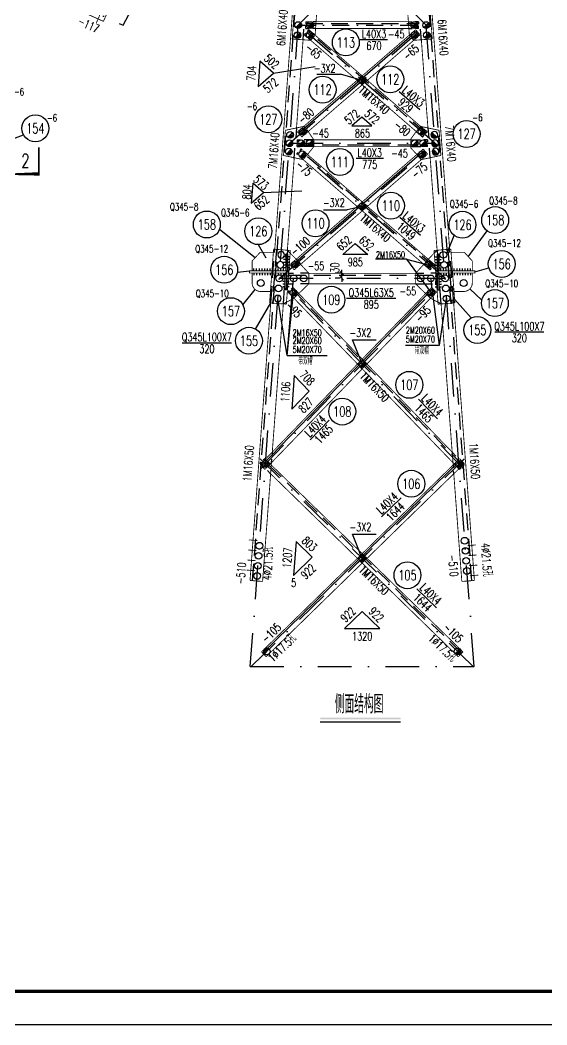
# Model space of a CAD drawing. Header units: millimetres. Extents: x 25940 to 26781, y -9515 to -8921.
# Drawn here: x 26237.8 to 26394.3, y -9515.2 to -9216.8 of the extents above; entities that cross this region are included whole.
import ezdxf
from ezdxf.enums import TextEntityAlignment as Align

# ---------------------------------------------------------------- set-up
doc = ezdxf.new("R2010")
doc.units = ezdxf.units.MM
doc.header["$LTSCALE"] = 10
for name, pattern in [('DASHDOT', [1, 0.5, -0.25, 0, -0.25]), ('DASHDOTX2', [2, 1, -0.5, 0, -0.5]), ('DASHED', [0.75, 0.5, -0.25])]:
    doc.linetypes.add(name, pattern=pattern)
for name, color, linetype in [('$TD_AUDIT_GENERATED_(171)', 4, 'Continuous'), ('1', 1, 'DASHED'), ('2', 1, 'Continuous'), ('3', 1, 'Continuous'), ('4', 2, 'DASHDOTX2'), ('5', 2, 'DASHDOT'), ('8', 3, 'Continuous')]:
    doc.layers.add(name, color=color, linetype=linetype)
doc.styles.add('DXT', font='simplex.shx', dxfattribs={"width": 0.72, "bigfont": 'hztxt.shx'})
doc.styles.get("Standard").update_dxf_attribs({"font": 'SIMPLEX.shx', "width": 0.7, "bigfont": 'gbhzfs.shx'})
doc.dimstyles.new('BZ$0', dxfattribs={"dimtxt": 2.5, "dimasz": 1, "dimexe": 2, "dimexo": 2, "dimgap": 1, "dimtad": 1, "dimdec": 0, "dimlfac": 20, "dimzin": 12, "dimdsep": 46, "dimtxsty": 'DXT', "dimblk": 'OBLIQUE', "dimcen": 0.09, "dimclrd": 1, "dimclre": 1, "dimclrt": 7, "dimadec": 4, "dimazin": 3, "dimtfac": 1.4, "dimtdec": 0, "dimtix": 1, "dimtmove": 2, "dimatfit": 3, "dimldrblk": 'OBLIQUE', "dimfxl": 1, "dimtolj": 1, "dimtzin": 0, "dimarcsym": 0})

# ---------------------------------------------------------------- blocks, each defined once
blk = doc.blocks.new('M16X40')
blk.add_line((-0.1414200067520142, -0.1414200067520142), (0.1414200067520142, 0.1414200067520142))
blk.add_circle((0, 0), 0.2000000029802322)
for radius in [0.1599984774463594, 0.1199988633531256, 0.0799992387231797, 0.0399996193615898]:
    blk.add_arc((0, 0), radius, 225.0000000000001, 45.00000000000005)
blk = doc.blocks.new('M16X50')
for p, q in [((-0.2828427124746191, -0.2828427124746191), (0.282842712474619, 0.282842712474619)), ((-0.1414200067520142, -0.1414200067520142), (0.1414200067520142, 0.1414200067520142))]:
    blk.add_line(p, q)
blk.add_circle((0, 0), 0.2000000029802322)
for radius in [0.1599984774463594, 0.1199988633531256, 0.0799992387231797, 0.0399996193615898]:
    blk.add_arc((0, 0), radius, 225.0000000000001, 45.00000000000005)
blk = doc.blocks.new('M20X45')
blk.add_circle((0, 0), 0.2000000029802322)
blk = doc.blocks.new('DEEEE')
for p, q in [((23268.05648010713, -4845.533088537146), (23268.75648005168, -4845.532809935354)), ((23268.05679850916, -4846.333088473782), (23268.75679845372, -4846.332809871994)), ((23268.75613899919, -4844.67589971011), (23269.25613895959, -4844.675700708831)), ((23268.75613899919, -4844.67589971011), (23268.75812901197, -4849.675899314094)), ((23269.25633796086, -4845.17570066923), (23269.25613895959, -4844.675700708831)), ((23269.25613895959, -4844.675700708831), (23269.25812897237, -4849.675700312815)), ((23269.25648001208, -4845.532610934079), (23269.95647995665, -4845.532332332286)), ((23269.25679841412, -4846.332610870715), (23269.95679835868, -4846.332332268927)), ((23268.05711691121, -4847.133088410419), (23268.75711685576, -4847.132809808631)), ((23268.05743531326, -4847.933088347057), (23268.75743525781, -4847.932809745269)), ((23268.0577537153, -4848.733088283696), (23268.75775365986, -4848.732809681907)), ((23269.25711681617, -4847.132610807352), (23269.95711676073, -4847.132332205563)), ((23269.25743521822, -4847.93261074399), (23269.95743516278, -4847.932332142202)), ((23269.25775362027, -4848.732610680629), (23269.95775356482, -4848.73233207884)), ((23269.25812897237, -4849.675700312815), (23268.75812901197, -4849.675899314094))]:
    blk.add_line(p, q)
blk = doc.blocks.new('_Oblique')
at = {"color": 0, "linetype": 'ByBlock', "lineweight": -2}
blk.add_line((-0.5, -0.5), (0.5, 0.5), dxfattribs=at)
blk = doc.blocks.new('*D91')
at = {"color": 1, "lineweight": -2}
for p, q in [((26332.84490046782, -9292.000239310566), (26331.39250502785, -9292.000239310566)), ((26333.39250502785, -9292.000239310566), (26333.39250502785, -9291.000239310566)), ((26333.39250502785, -9293.500239310562), (26333.39250502785, -9292.000239310566)), ((26332.84490046782, -9293.500239310562), (26331.39250502785, -9293.500239310562)), ((26333.39250502785, -9293.500239310562), (26333.39250502785, -9294.500239310562))]:
    blk.add_line(p, q, dxfattribs=at)
at = {"layer": 'Defpoints', "color": 0}
for p in [(26333.39250502785, -9292.000239310566), (26334.84490046782, -9292.000239310566), (26334.84490046782, -9293.500239310562)]:
    blk.add_point(p, dxfattribs=at)
at = {"color": 1, "lineweight": -2}
for p, rotation in [((26333.39250502785, -9292.000239310566), 270), ((26333.39250502785, -9293.500239310562), 90)]:
    blk.add_blockref('_Oblique', p, dxfattribs=dict(at, rotation=rotation))
at = {"color": 7, "insert": (26331.31297969253, -9290.340282348421), "char_height": 2.5, "attachment_point": 5, "rotation": 90, "style": 'DXT'}
blk.add_mtext('\\A1;30', dxfattribs=at)
blk = doc.blocks.new('GWTKA1')
blk.add_line((22630.71416270315, -9765.875701341163), (21789.71416270315, -9765.875701341163))
at = {"const_width": 1}
blk.add_lwpolyline([(21814.71416270315, -9755.875701341163), (21814.71416270315, -9181.875701341163), (22620.71416270315, -9181.875701341163), (22620.71416270315, -9755.875701341163), (21814.71416270315, -9755.875701341163)], dxfattribs=at)

msp = doc.modelspace()

# ---------------------------------------------------------------- linework, layer by layer
for p, q in [((26320.51429320482, -9250.39473931056), (26355.65329320484, -9220.035739310562)), ((26346.99179666877, -9222.66047296366), (26338.86679666877, -9222.66047296366)), ((26356.58066376333, -9243.475739310563), (26350.43266376334, -9238.16373931056)), ((26318.26375876316, -9289.846531867555), (26357.90376023142, -9255.467169742615)), ((26345.72216901608, -9257.953364269571), (26337.59716901608, -9257.953364269571)), ((26356.76250692983, -9280.781839078865), (26350.6245069298, -9275.458339078861)), ((26309.46079320484, -9349.20523931056), (26360.40175076719, -9296.56597031261)), ((26349.43328058302, -9299.513273799554), (26334.80828058301, -9299.513273799554)), ((26393.44950223623, -9309.488657302882), (26378.82478869202, -9309.488657302874)), ((26285.9827625018, -9312.691929053928), (26300.60747604601, -9312.69192905392)), ((26361.83479320482, -9335.257739310566), (26356.18429320481, -9329.419239310566)), ((26323.92920622931, -9341.510981552403), (26329.57970622932, -9335.672481552405)), ((26309.85029320482, -9404.801239310566), (26368.73579320482, -9347.42423931056)), ((26345.17816916207, -9364.363346425556), (26350.99766916206, -9358.693346425556)), ((26361.50372214895, -9391.35104423474), (26355.68422214895, -9385.68104423474)), ((26326.96476285994, -9425.209985803565), (26350.772739168, -9425.209985803565))]:
    msp.add_line(p, q)
at = {"color": 3}
for p, q in [((26313.08121013908, -9232.526126742414), (26325.48428273486, -9230.589701588384)), ((26233.75365346895, -9252.757325407247), (26238.81649724377, -9250.90958905334)), ((26310.14897075745, -9267.997338293824), (26321.500011698, -9267.516224490815)), ((26297.00190463932, -9278.941830209265), (26307.64976094449, -9287.350932691023)), ((26364.89168244492, -9285.483322213844), (26366.76552557735, -9280.751872078756)), ((26370.97210775653, -9287.072312088998), (26376.57898197601, -9279.436165162948)), ((26308.56237193785, -9283.504788614344), (26310.78386147788, -9287.445881414813)), ((26352.59998349684, -9287.849199671484), (26343.34440552131, -9287.849199671484)), ((26352.59998349684, -9287.849199671484), (26359.7205670092, -9289.73263753837)), ((26352.59998349684, -9287.849199671484), (26359.8918736842, -9297.811843297697)), ((26302.3578508306, -9291.669383513956), (26305.96666078329, -9291.300239310563)), ((26372.91192562639, -9291.600239310565), (26377.06300871909, -9290.383077868279)), ((26317.15079319816, -9316.394138247637), (26319.06429318837, -9293.500239310562)), ((26362.36153678576, -9313.322500189674), (26359.8142932048, -9293.500239310562)), ((26303.93147661341, -9301.357472244628), (26307.64777646226, -9296.832234896863)), ((26317.15079319816, -9316.394138247637), (26318.98682644937, -9297.811733206345)), ((26371.41194743686, -9296.668006263528), (26374.95810449151, -9299.964332535672)), ((26307.71797049476, -9308.553565468006), (26312.26062262049, -9300.829871045935)), ((26317.15079319816, -9316.394138247637), (26314.36729320487, -9299.483239310557)), ((26362.36153678576, -9313.322500189674), (26364.5112932048, -9299.483239310557)), ((26366.88449662929, -9299.700777866436), (26371.86041115397, -9305.27281057425))]:
    msp.add_line(p, q, dxfattribs=at)
at = {"color": 7}
for p, q in [((26307.26666078329, -9291.300239310563), (26307.26666078329, -9290.600239310563)), ((26307.26666078329, -9291.900239310571), (26307.26666078328, -9292.60023931057)), ((26308.06666078329, -9291.300239310563), (26308.06666078329, -9290.600239310563)), ((26308.06666078329, -9291.900239310575), (26308.06666078328, -9292.600239310575)), ((26308.86666078328, -9291.300239310563), (26308.86666078328, -9290.600239310563)), ((26308.86666078328, -9291.90023931058), (26308.86666078328, -9292.60023931058)), ((26309.66666078328, -9291.300239310563), (26309.66666078328, -9290.600239310563)), ((26309.66666078328, -9291.900239310584), (26309.66666078328, -9292.600239310585)), ((26310.46666078329, -9291.300239310563), (26310.46666078329, -9290.600239310563)), ((26310.46666078329, -9291.90023931059), (26310.46666078328, -9292.600239310588)), ((26311.26666078328, -9291.300239310563), (26311.26666078328, -9290.600239310563)), ((26311.26666078328, -9291.900239310591), (26311.26666078328, -9292.600239310594)), ((26312.06666078328, -9291.300239310563), (26312.06666078328, -9290.600239310563)), ((26312.06666078328, -9291.900239310598), (26312.06666078328, -9292.600239310597)), ((26312.86666078328, -9291.300239310563), (26312.86666078328, -9290.600239310563)), ((26312.86666078328, -9291.900239310602), (26312.86666078328, -9292.600239310603)), ((26313.66666078328, -9291.300239310563), (26313.66666078328, -9290.600239310563)), ((26313.66666078328, -9291.900239310608), (26313.66666078328, -9292.600239310606)), ((26314.46666078328, -9291.300239310563), (26314.46666078328, -9290.600239310563)), ((26314.46666078328, -9291.900239310611), (26314.46666078327, -9292.600239310612)), ((26315.26666078328, -9291.300239310563), (26315.26666078328, -9290.600239310563)), ((26315.26666078328, -9291.900239310617), (26315.26666078328, -9292.600239310616)), ((26316.06666078328, -9291.300239310573), (26316.06666078328, -9290.600239310572)), ((26316.06666078328, -9291.90023931062), (26316.06666078327, -9292.60023931062)), ((26316.86666078327, -9291.300239310573), (26316.86666078327, -9290.600239310572)), ((26316.86666078327, -9291.900239310626), (26316.86666078327, -9292.600239310625)), ((26362.0119256264, -9291.300239310573), (26362.0119256264, -9290.600239310572)), ((26362.0119256264, -9291.900239310626), (26362.0119256264, -9292.600239310625)), ((26362.8119256264, -9291.300239310573), (26362.8119256264, -9290.600239310572)), ((26362.8119256264, -9291.90023931062), (26362.81192562641, -9292.60023931062)), ((26363.6119256264, -9291.300239310563), (26363.6119256264, -9290.600239310563)), ((26363.6119256264, -9291.900239310617), (26363.6119256264, -9292.600239310616)), ((26364.4119256264, -9291.300239310563), (26364.4119256264, -9290.600239310563)), ((26364.4119256264, -9291.900239310611), (26364.4119256264, -9292.600239310612)), ((26365.21192562639, -9291.300239310563), (26365.21192562639, -9290.600239310563)), ((26365.21192562639, -9291.900239310608), (26365.2119256264, -9292.600239310606)), ((26366.0119256264, -9291.300239310563), (26366.0119256264, -9290.600239310563)), ((26366.0119256264, -9291.900239310602), (26366.0119256264, -9292.600239310603)), ((26366.8119256264, -9291.300239310563), (26366.8119256264, -9290.600239310563)), ((26366.8119256264, -9291.900239310598), (26366.8119256264, -9292.600239310597)), ((26367.61192562639, -9291.300239310563), (26367.61192562639, -9290.600239310563)), ((26367.61192562639, -9291.900239310591), (26367.6119256264, -9292.600239310594)), ((26368.41192562639, -9291.300239310563), (26368.41192562639, -9290.600239310563)), ((26368.41192562639, -9291.90023931059), (26368.4119256264, -9292.600239310588)), ((26369.21192562639, -9291.300239310563), (26369.21192562639, -9290.600239310563)), ((26369.21192562639, -9291.900239310584), (26369.21192562639, -9292.600239310585)), ((26370.0119256264, -9291.300239310563), (26370.0119256264, -9290.600239310563)), ((26370.0119256264, -9291.90023931058), (26370.0119256264, -9292.60023931058)), ((26370.81192562639, -9291.300239310563), (26370.81192562639, -9290.600239310563)), ((26370.81192562639, -9291.900239310575), (26370.8119256264, -9292.600239310575)), ((26371.61192562639, -9291.300239310563), (26371.61192562639, -9290.600239310563)), ((26371.61192562639, -9291.900239310571), (26371.61192562639, -9292.60023931057))]:
    msp.add_line(p, q, dxfattribs=at)
for points, const_width in [([(26313.45390253188, -9284.874756666968), (26327.55679320479, -9096.307739310561)], 0.25), ([(26195.09787149804, -9186.690585826304), (26262.53576933847, -9217.190558110959)], 0.25), ([(26362.59249124612, -9247.006058006835), (26359.89314145666, -9210.91357523831)], 0.25), ([(26262.53576933847, -9217.190558110959), (26263.56599788756, -9214.912795692135)], 0.25), ([(26319.2602932048, -9213.939739310566), (26318.62629320484, -9222.415739310569)], 0.25), ([(26325.44429320481, -9221.29223931056), (26325.93529320482, -9214.245239310561)], 0.25), ([(26353.43429320483, -9221.29223931056), (26352.94329320482, -9214.245239310561)], 0.25), ([(26359.61829320487, -9213.939739310566), (26360.25229320483, -9222.415739310569)], 0.2499999999999999), ([(26325.72329320482, -9217.289739310563), (26353.15529320482, -9217.289739310563)], 0.25), ([(26320.18729320482, -9250.016239310562), (26355.32629320485, -9219.65773931056)], 0.25), ([(26356.63379320481, -9221.17123931056), (26321.49479320482, -9251.529739310561)], 0.25), ([(26324.13679320484, -9222.805239310566), (26325.44429320481, -9221.29223931056)], 0.25), ([(26339.43929320483, -9233.38323931056), (26325.44429320481, -9221.29223931056)], 0.25), ([(26353.29479320484, -9219.289739310563), (26325.5837932048, -9219.289739310563)], 0.25), ([(26355.32629320485, -9219.65773931056), (26356.63379320481, -9221.17123931056)], 0.25), ([(26318.62629320484, -9222.415739310569), (26321.86729320485, -9222.658239310562)], 0.25), ([(26321.86729320485, -9222.658239310562), (26319.90929320483, -9248.838739310564)], 0.25), ([(26321.86729320485, -9222.658239310562), (26324.13679320484, -9222.805239310566)], 0.25), ([(26324.13679320484, -9222.805239310566), (26337.90979320486, -9234.704739310566)], 0.25), ([(26354.74209120045, -9222.805583921947), (26357.01129320484, -9222.658239310562)], 0.25), ([(26360.25229320485, -9222.415739310569), (26357.01129320484, -9222.658239310562)], 0.2500000000000001), ([(26357.01129320485, -9222.658239310562), (26358.96929941565, -9248.838822355694)], 0.25), ([(26339.43929320483, -9236.026239310564), (26355.49179320479, -9249.895239310563)], 0.25), ([(26356.79929320482, -9248.381739310562), (26340.96879320484, -9234.704739310566)], 0.25), ([(26365.42719228023, -9284.908296029938), (26362.59249124612, -9247.006058006835)], 0.25), ([(26316.59829320485, -9249.536239310566), (26316.03862851303, -9257.015309513217)], 0.25), ([(26322.07929320482, -9248.381739310562), (26316.59829320485, -9249.536239310566)], 0.25), ([(26321.49479320482, -9251.529739310561), (26320.18729320482, -9250.016239310562)], 0.25), ([(26325.06429320484, -9252.387739310563), (26323.38679332922, -9249.895239203135)], 0.25), ([(26353.81429320484, -9252.226781551253), (26355.49179308045, -9249.895239203135)], 0.25), ([(26355.49179320479, -9249.895239310563), (26356.79929320482, -9248.381739310562)], 0.25), ([(26356.79929320487, -9248.381739310562), (26362.28029320484, -9249.536239310566)], 0.2499999999999999), ([(26362.28029320484, -9249.536239310566), (26362.83995789665, -9257.015309513217)], 0.2499999999999999), ([(26353.81429320484, -9252.387739310563), (26325.06429320484, -9252.387739310563)], 0.25), ([(26325.06429320484, -9252.387739310563), (26325.06429320484, -9254.387739310563)], 0.25), ([(26353.81429320484, -9252.226781551253), (26353.81429320484, -9254.726762966555)], 0.25), ([(26316.03829320478, -9257.01523931057), (26321.88046768148, -9258.23840071445)], 0.25), ([(26317.93624473238, -9289.469034772175), (26357.5760674406, -9255.089341580133)], 0.25), ([(26321.88052190681, -9258.238338192908), (26323.1910219068, -9256.72733819291)], 0.25), ([(26323.1910219068, -9256.72733819291), (26325.06429320484, -9254.387739310563)], 0.25), ([(26339.43929320483, -9270.819239310562), (26323.1910219068, -9256.727338192915)], 0.25), ([(26325.06429320484, -9254.387739310563), (26353.81429320484, -9254.387739310563)], 0.25), ([(26355.68931022832, -9256.725727787447), (26353.81429320484, -9254.726762966555)], 0.25), ([(26362.8402932049, -9257.01523931057), (26356.99811872821, -9258.23840071445)], 0.2499999999999999), ([(26358.88656514782, -9256.600338936576), (26357.32546959732, -9257.95426091575)], 0.25), ([(26357.57606514782, -9255.089338936563), (26358.88656514781, -9256.600338936569)], 0.25), ([(26319.24749837546, -9257.687142540706), (26317.19320964934, -9285.15441872139)], 0.25), ([(26357.31846815627, -9257.96033319295), (26319.24674931881, -9290.979540058537)], 0.25), ([(26321.88051810351, -9258.238342578095), (26337.91279320482, -9272.143239310562)], 0.25), ([(26359.63108731486, -9257.687142691317), (26361.68537676029, -9285.154418721395)], 0.25), ([(26359.13160683744, -9287.898480757072), (26340.96579320484, -9272.143239310562)], 0.25), ([(26339.43929320483, -9273.466739310563), (26357.7682455887, -9289.36343208192)], 0.25), ([(26306.73440592578, -9291.300239310563), (26306.73440592578, -9288.344384867432), (26309.07855138051, -9285.800239310563), (26313.03370836426, -9285.800239310563)], 0.25), ([(26311.91159739823, -9300.803767517222), (26313.10487730961, -9284.848653138257)], 0.25), ([(26318.09095191364, -9285.221560691301), (26313.10487730961, -9284.848653138257)], 0.25), ([(26317.19320964934, -9285.15441872139), (26313.9527217251, -9284.91206325773)], 0.2499999999999999), ([(26316.89767200225, -9301.176675070268), (26318.09095191364, -9285.221560691301)], 0.25), ([(26319.81970287657, -9287.83550796217), (26318.03194097815, -9286.01058447055)], 0.25), ([(26359.05888353309, -9287.835507962185), (26360.84664543153, -9286.01058447055)], 0.2499999999999999), ([(26360.78763449604, -9285.221560691301), (26365.77370910006, -9284.848653138257)], 0.25), ([(26361.98091440743, -9301.176675070268), (26360.78763449604, -9285.221560691301)], 0.25), ([(26366.96698901145, -9300.803767517222), (26365.77370910006, -9284.848653138257)], 0.25), ([(26372.14418048389, -9291.300239310563), (26372.14418048389, -9288.344384867432), (26369.80003502916, -9285.800239310563), (26365.84487804542, -9285.800239310563)], 0.25), ([(26319.24674931881, -9290.979540058537), (26317.93624931879, -9289.469040058542)], 0.25), ([(26323.56429320488, -9292.000239310566), (26321.12995692704, -9289.346253632655)], 0.2499999999999999), ([(26355.31429320479, -9292.000239310566), (26357.74862948263, -9289.346253632655)], 0.2499999999999999), ([(26359.0588835331, -9287.835507962169), (26357.74862948263, -9289.346253632655)], 0.25), ([(26317.46666078329, -9291.900239310564), (26305.96666078329, -9291.900239310564), (26305.96666078329, -9291.300239310563), (26317.46666078329, -9291.300239310563), (26317.46666078329, -9291.900239310564)], 0.25), ([(26306.73440592578, -9291.900239310562), (26306.73440592578, -9294.900239310562)], 0.25), ([(26323.56429318838, -9295.15023931056), (26323.56429318838, -9292.000239310566)], 0.25), ([(26323.56429318838, -9292.000239310566), (26355.31429320478, -9292.000239310566)], 0.25), ([(26355.31429320479, -9295.15023931056), (26355.31429320479, -9292.000239310566)], 0.25), ([(26361.41192562639, -9291.900239310564), (26372.91192562639, -9291.900239310564), (26372.91192562639, -9291.300239310563), (26361.41192562639, -9291.300239310563), (26361.41192562639, -9291.900239310564)], 0.25), ([(26372.14418048389, -9291.900239310562), (26372.14418048389, -9294.900239310562)], 0.25), ([(26320.57466409355, -9298.014752583702), (26323.56429318838, -9295.15023931056)], 0.2499999999999999), ([(26320.58203839135, -9298.022372731893), (26323.58159320389, -9295.15023931056)], 0.2499999999999999), ([(26355.29699320578, -9295.15023931056), (26323.56429318838, -9295.15023931056)], 0.25), ([(26358.29654801831, -9298.022372731893), (26355.29699320578, -9295.15023931056)], 0.25), ([(26309.10129320481, -9348.857739310564), (26360.04237368417, -9296.218343297702)], 0.25), ([(26309.23440592578, -9297.400239310562), (26312.16614661301, -9297.400239310562)], 0.25), ([(26361.4798736842, -9297.608843297705), (26310.53879320481, -9350.248239310558)], 0.25), ([(26319.13771272548, -9299.405343297698), (26320.57466409355, -9298.014752583702)], 0.25), ([(26339.43929320483, -9317.508239310568), (26320.57484017568, -9298.014582182537)], 0.25), ([(26360.04237368417, -9296.2183432977), (26361.4798736842, -9297.608843297701)], 0.25), ([(26369.64418048389, -9297.400239310562), (26366.71243979667, -9297.400239310562)], 0.25), ([(26306.09679320483, -9383.245239310561), (26312.26062262049, -9300.829871045935)], 0.25), ([(26316.89767200225, -9301.176675070268), (26311.91159739823, -9300.803767517222)], 0.25), ([(26316.00025545201, -9301.109555644896), (26312.70779320481, -9345.13123931056)], 0.25), ([(26316.00025545201, -9301.109555644894), (26312.75897954242, -9300.867143063513)], 0.2499999999999999), ([(26316.9409053044, -9300.598610968013), (26319.13771272548, -9299.405343297698)], 0.2499999999999999), ([(26319.13770606496, -9299.405349743336), (26338.0477932048, -9318.946239310562)], 0.25), ([(26361.93768180096, -9300.598620269882), (26359.74087368419, -9299.405343297698)], 0.25), ([(26361.98091440743, -9301.176675070268), (26366.96698901145, -9300.803767517222)], 0.25), ([(26362.8783362032, -9301.109557068134), (26366.45629320482, -9348.947239310566)], 0.25), ([(26372.78179320483, -9383.245239310561), (26366.6199579398, -9300.856534447523)], 0.25), ([(26366.17079320483, -9345.13123931056), (26340.83079320483, -9318.946239310562)], 0.25), ([(26339.43929320483, -9320.384239310564), (26366.40379320483, -9348.247739310564)], 0.25), ([(26310.53879320481, -9350.248239310558), (26309.10129320481, -9348.857739310564)], 0.25), ([(26309.27779320481, -9348.675239310562), (26309.27779320481, -9348.675239310562)], 0.25), ([(26309.50179320483, -9404.443239310558), (26368.38679320484, -9347.066239310563)], 0.25), ([(26312.4747932048, -9348.247739310564), (26309.8362932048, -9383.524739310566)], 0.25), ([(26369.78229320482, -9348.498739310568), (26310.89729320482, -9405.87573931056)], 0.25), ([(26312.10079320485, -9348.634239310555), (26312.10079320485, -9348.634239310555)], 0.25), ([(26339.43929320483, -9375.272239310563), (26312.42229320481, -9348.947239310566)], 0.25), ([(26366.77779320481, -9348.634239310555), (26366.77779320481, -9348.634239310555)], 0.25), ([(26368.38679320484, -9347.066239310563), (26369.78229320482, -9348.498739310568)], 0.25), ([(26369.60079320485, -9348.675239310562), (26369.60079320485, -9348.675239310562)], 0.25), ([(26312.22779320483, -9351.54973931056), (26338.00629320484, -9376.668239310571)], 0.25), ([(26366.65079320481, -9351.54973931056), (26369.04229320483, -9383.524739310566)], 0.25), ([(26339.43929320483, -9378.06473931056), (26367.98129320482, -9405.87573931056)], 0.25), ([(26369.3767932048, -9404.443239310558), (26340.87229320482, -9376.668239310571)], 0.25), ([(26309.8362932048, -9383.524739310566), (26306.09679320483, -9383.245239310561)], 0.25), ([(26369.04229320483, -9383.524739310566), (26372.78179320483, -9383.245239310561)], 0.25), ([(26310.89729320482, -9405.87573931056), (26309.50179320483, -9404.443239310558)], 0.25), ([(26367.98129320482, -9405.87573931056), (26369.3767932048, -9404.443239310558)], 0.25)]:
    msp.add_lwpolyline(points, dxfattribs=dict(const_width=const_width))
at = {"color": 2, "const_width": 0.5}
msp.add_lwpolyline([(26235.36222088352, -9262.573980789846), (26243.36222088352, -9262.57398078986), (26243.36222088355, -9254.57398078986)], dxfattribs=at)
at = {"const_width": 0.25}
for points in [[(26309.23440592578, -9297.400239310562, -0.414213562373095), (26306.73440592578, -9294.900239310562)], [(26369.64418048389, -9297.400239310562, 0.414213562373095), (26372.14418048389, -9294.900239310562)]]:
    msp.add_lwpolyline(points, format="xyb", dxfattribs=at)
for centre in [(26334.57028205292, -9223.452598339558), (26347.7628858078, -9234.4141782489), (26327.64919859712, -9237.46776358162), (26242.31060350187, -9248.962483135027), (26311.55344972667, -9246.29225775416), (26370.45564196856, -9250.621850118048), (26332.7962131104, -9258.953364269575), (26347.96445123464, -9271.93461707296), (26293.26654758295, -9277.51105850789), (26325.56228229113, -9277.167239310567), (26369.22857908479, -9277.600147563595), (26378.94636730252, -9276.21196189457), (26308.56237193785, -9279.504788614344), (26380.90140689934, -9289.257600454115), (26298.4224311375, -9290.953512129474), (26330.2620678084, -9299.873710550826), (26378.85478558561, -9300.867591330725), (26300.40875441144, -9303.252314794232), (26373.66090423208, -9308.844676287808), (26305.77136050595, -9312.047948038855), (26353.42579320483, -9325.130739310564), (26333.50955088288, -9333.07225191015), (26354.02256138303, -9354.527375276088), (26352.88604444804, -9381.682917481872)]:
    msp.add_circle(centre, 4)
msp.add_trace([(26326.96476285994, -9423.959985803573), (26326.96476285994, -9424.459985803573), (26350.86868732156, -9423.959985803573), (26350.86868732156, -9424.459985803573)])
at = {"layer": '1'}
for p, q in [((26306.84479320482, -9383.30123931056), (26328.30479320483, -9096.363739310566)), ((26372.03379320482, -9383.30123931056), (26350.57379320481, -9096.363739310566)), ((26322.68929320481, -9217.289739310563), (26322.68929320481, -9217.949739310565)), ((26322.68929320481, -9217.289739310563), (26323.69029320484, -9217.289739310563)), ((26322.68929320481, -9217.789739310567), (26356.18929320483, -9217.789739310567)), ((26325.72329320482, -9217.289739310563), (26324.72179320483, -9217.289739310563)), ((26353.15529320482, -9217.289739310563), (26354.15679320481, -9217.289739310563)), ((26356.18929320483, -9217.289739310563), (26355.18829320483, -9217.289739310563)), ((26356.18929320483, -9217.289739310563), (26356.18929320483, -9217.949739310565)), ((26321.86729320484, -9222.65823931056), (26322.09979320482, -9219.549739310562)), ((26322.24479320483, -9221.171239310563), (26322.67629320481, -9220.671739310566)), ((26322.24479320483, -9221.171239310563), (26322.86929320481, -9221.710239310562)), ((26322.68929320481, -9219.289739310563), (26322.68929320481, -9218.629739310565)), ((26322.68929320481, -9219.289739310563), (26323.64429320484, -9219.289739310563)), ((26323.55229320484, -9219.657739310562), (26323.12079320482, -9220.157239310567)), ((26358.36429320482, -9250.39473931056), (26323.22529320484, -9220.035739310562)), ((26323.55229320484, -9219.657739310562), (26324.17679320481, -9220.19673931056)), ((26325.58379320481, -9219.289739310563), (26324.62829320483, -9219.289739310563)), ((26325.44429320481, -9221.292239310562), (26324.81979320483, -9220.752739310567)), ((26353.29479320483, -9219.289739310563), (26354.25029320481, -9219.289739310563)), ((26356.18929320483, -9219.289739310563), (26355.23429320484, -9219.289739310563)), ((26356.18929320483, -9219.289739310563), (26356.18929320483, -9218.629739310565)), ((26357.03068018463, -9222.91744114567), (26356.77879320482, -9219.549739310562)), ((26324.13679320484, -9222.805239310566), (26323.51229320483, -9222.266239310567)), ((26353.43429320483, -9221.292239310562), (26353.86579320481, -9221.791239310562)), ((26354.74179320484, -9222.805239310566), (26354.31029320482, -9222.306239310567)), ((26354.74179320484, -9222.805239310566), (26354.74179320484, -9222.805239310566)), ((26354.74179320484, -9222.805239310566), (26354.74179320484, -9222.805239310566)), ((26337.90979320484, -9234.704739310566), (26338.41429320483, -9235.140739310566)), ((26339.43929320484, -9236.02623931056), (26338.93429320483, -9235.59023931056)), ((26339.43929320484, -9233.383239310562), (26339.94429320481, -9233.819239310562)), ((26340.96879320484, -9234.704739310566), (26340.46429320481, -9234.268739310566)), ((26319.90929320482, -9248.83873931056), (26319.68929320482, -9251.781739310565)), ((26322.07929320483, -9248.381739310564), (26322.51079320481, -9248.88123931056)), ((26323.38679320483, -9249.895239310565), (26322.95529320482, -9249.39573931056)), ((26323.38679320483, -9249.895239310565), (26323.38679320483, -9249.895239310565)), ((26323.38679320483, -9249.895239310565), (26323.38679320483, -9249.895239310565)), ((26355.49179320481, -9249.895239310565), (26356.11629320482, -9250.43473931056)), ((26357.38379320481, -9251.529739310565), (26356.75929320484, -9250.99023931056)), ((26356.79929320481, -9248.381739310564), (26357.42379320482, -9248.92123931056)), ((26357.38379320481, -9251.529739310565), (26357.81529320483, -9251.03023931056)), ((26358.69129320482, -9250.016239310564), (26358.06679320484, -9249.47673931056)), ((26358.69129320482, -9250.016239310564), (26358.25979320484, -9250.51573931056)), ((26358.96929941269, -9248.838822355072), (26359.18929320482, -9251.781739310565)), ((26320.06429320484, -9252.387739310563), (26320.06429320484, -9253.047739310561)), ((26320.06429320484, -9252.387739310563), (26321.08829320484, -9252.387739310563)), ((26320.06429320484, -9254.387739310561), (26320.06429320484, -9253.727739310563)), ((26320.06429320484, -9253.88773931056), (26358.81429320484, -9253.88773931056)), ((26325.06429320484, -9252.387739310563), (26322.14329320481, -9252.387739310563)), ((26353.81429320484, -9252.387739310563), (26356.73529320483, -9252.387739310563)), ((26358.81429320484, -9252.387739310563), (26357.79029320484, -9252.387739310563)), ((26358.81429320484, -9252.387739310563), (26358.81429320484, -9253.047739310561)), ((26358.81429320484, -9254.387739310561), (26358.81429320484, -9253.727739310563)), ((26319.23066215366, -9257.911978238437), (26319.46279320483, -9254.813739310557)), ((26319.99202190678, -9256.600338192908), (26320.42452190677, -9256.101838192904)), ((26319.99209778334, -9256.600250737492), (26320.23779320482, -9256.81323931056)), ((26320.06429320484, -9254.387739310561), (26321.02979320482, -9254.387739310561)), ((26321.30252190678, -9255.089338192907), (26320.87002190679, -9255.58783819291)), ((26360.99255370062, -9290.174129756482), (26320.9750178276, -9255.467335958112)), ((26321.30272318553, -9255.089622383706), (26321.54779320483, -9255.30223931056)), ((26325.06429320484, -9254.387739310561), (26322.02479320482, -9254.387739310561)), ((26323.19096768147, -9256.727400714444), (26322.19029320483, -9255.85923931056)), ((26353.81429320484, -9254.387739310561), (26356.85379320482, -9254.387739310561)), ((26355.68931116415, -9256.72572886647), (26356.99978293876, -9258.236725576675)), ((26358.81429320484, -9254.387739310561), (26357.84879320482, -9254.387739310561)), ((26359.63090582212, -9257.687180689996), (26359.41579320481, -9254.813739310557)), ((26321.88046768148, -9258.23840071445), (26320.87979320483, -9257.37023931056)), ((26339.43929320484, -9270.81923931056), (26339.94279320482, -9271.256239310562)), ((26340.96579320484, -9272.143239310564), (26340.46179320484, -9271.706239310563)), ((26337.91279320484, -9272.143239310564), (26338.41679320484, -9272.57973931056)), ((26339.43929320484, -9273.466739310563), (26338.93579320482, -9273.030239310567)), ((26312.26062262051, -9300.829871045935), (26313.4539025319, -9284.87475666697)), ((26313.9527217251, -9284.91206325773), (26312.75897954242, -9300.867143063513)), ((26317.19319198622, -9285.154417400368), (26316.69229320482, -9291.852239310567)), ((26318.03194097815, -9286.010584470554), (26317.19320964934, -9285.15441872139)), ((26360.84664543153, -9286.010584470549), (26361.68537676033, -9285.15441872139)), ((26361.68539442343, -9285.15441740037), (26362.18629320482, -9291.852239310567)), ((26364.92586468457, -9284.91206325773), (26366.11960686725, -9300.867143063513)), ((26366.61796378916, -9300.829871045935), (26365.42468387778, -9284.87475666697)), ((26319.81970287657, -9287.835507962169), (26321.12995692704, -9289.346253632655)), ((26359.63175855045, -9290.979630639975), (26357.74815002166, -9289.346806459478)), ((26359.05898338209, -9287.83539283456), (26360.94218578875, -9289.469214505223)), ((26360.94225855045, -9289.469130639978), (26360.50975855047, -9289.967630639982)), ((26317.56429318836, -9292.000239310566), (26317.56429318836, -9293.039739310563)), ((26317.56429318836, -9292.000239310566), (26319.04429320481, -9292.000239310566)), ((26317.56429318836, -9292.60023931056), (26361.31429320482, -9292.60023931056)), ((26317.56429320486, -9292.000239310566), (26317.56429320486, -9293.039739310563)), ((26323.56429318838, -9292.000239310566), (26321.08429320483, -9292.000239310566)), ((26355.31429320479, -9292.000239310566), (26357.79429320481, -9292.000239310566)), ((26359.63175855045, -9290.979630639975), (26360.06425855044, -9290.481130639979)), ((26361.31429320482, -9292.000239310566), (26359.83429320483, -9292.000239310566)), ((26361.31429320482, -9292.000239310566), (26361.31429320482, -9293.039739310563)), ((26316.00027413163, -9301.109545498452), (26316.44579320483, -9295.152239310566)), ((26317.56429318836, -9295.150239310562), (26317.56429318836, -9294.110739310565)), ((26317.56429318836, -9295.150239310562), (26319.04429320481, -9295.150239310562)), ((26323.56429318838, -9295.150239310562), (26321.08429320483, -9295.150239310562)), ((26355.29699320578, -9295.150239310562), (26361.31429320482, -9295.150239310562)), ((26361.31429320481, -9295.150239310562), (26361.31429320482, -9294.110739310565)), ((26362.87831327158, -9301.109558783186), (26362.43279320481, -9295.152239310566)), ((26319.13809829164, -9299.404970171136), (26317.39839346743, -9297.609194720973)), ((26317.3988264494, -9297.608733206343), (26317.87332644938, -9297.149733206343)), ((26318.83632644939, -9296.218233206346), (26318.36182644937, -9296.677233206347)), ((26369.41779320484, -9349.20523931056), (26318.47684093409, -9296.565975780664)), ((26320.57502278008, -9298.01440546954), (26318.83598949945, -9296.21855914949)), ((26359.74087368419, -9299.405343297698), (26358.29654801831, -9298.022372731893)), ((26316.0002731381, -9301.109558783186), (26316.94090460871, -9300.598620269882)), ((26362.87831327158, -9301.109558783186), (26361.93768180096, -9300.598620269882)), ((26338.04779320481, -9318.946239310564), (26338.50679320482, -9319.420739310564)), ((26339.43929320484, -9317.508239310566), (26339.89829320481, -9317.982739310566)), ((26340.83079320483, -9318.946239310564), (26340.37179320482, -9318.471739310564)), ((26339.43929320484, -9320.384239310562), (26338.98029320483, -9319.909739310562)), ((26312.70779320481, -9345.13123931056), (26312.63079320483, -9346.159739310562)), ((26366.17079320483, -9345.13123931056), (26367.30279320482, -9346.300739310565)), ((26309.09629320481, -9348.498739310564), (26309.55679320482, -9348.025739310562)), ((26309.09629320481, -9348.498739310564), (26309.15579320483, -9348.556739310561)), ((26309.27779320481, -9348.675239310562), (26309.21779320483, -9348.617239310563)), ((26309.27779320481, -9348.675239310562), (26310.25129320481, -9349.624239310562)), ((26310.49179320481, -9347.066239310563), (26310.03129320484, -9347.53873931056)), ((26369.02829320482, -9404.801239310566), (26310.14279320482, -9347.42423931056)), ((26310.49179320481, -9347.066239310563), (26311.02279320482, -9347.58373931056)), ((26312.10079320483, -9348.63423931056), (26311.56979320482, -9348.116739310564)), ((26312.10079320483, -9348.63423931056), (26312.20679320481, -9348.73723931056)), ((26312.42229320482, -9348.947239310566), (26312.31629320481, -9348.843739310561)), ((26312.47479320481, -9348.247739310566), (26312.55129320484, -9347.219239310563)), ((26366.40379320483, -9348.247739310566), (26366.52729320484, -9348.375239310564)), ((26366.45629320482, -9348.947239310566), (26366.52029320484, -9349.806239310567)), ((26366.77779320481, -9348.63423931056), (26366.65429320483, -9348.506739310562)), ((26366.77779320481, -9348.63423931056), (26367.29329320481, -9349.16673931056)), ((26369.60079320483, -9348.675239310562), (26368.46879320484, -9347.505739310565)), ((26369.77729320481, -9348.857739310562), (26369.30279320483, -9349.316739310563)), ((26369.60079320483, -9348.675239310562), (26369.65929320481, -9348.735739310561)), ((26369.77729320481, -9348.857739310562), (26369.71879320484, -9348.797239310563)), ((26312.22779320483, -9351.54973931056), (26311.25429320483, -9350.601239310565)), ((26366.65079320481, -9351.54973931056), (26366.58679320483, -9350.691239310563)), ((26368.33979320482, -9350.24823931056), (26367.82429320482, -9349.71573931056)), ((26368.33979320482, -9350.24823931056), (26368.81429320484, -9349.78923931056)), ((26339.43929320484, -9375.272239310563), (26339.91229320482, -9375.732739310562)), ((26340.87229320484, -9376.668239310568), (26340.39929320482, -9376.20773931056)), ((26338.00629320484, -9376.668239310568), (26338.47929320482, -9377.129239310563)), ((26339.43929320484, -9378.06473931056), (26338.96629320482, -9377.603739310563))]:
    msp.add_line(p, q, dxfattribs=at)
at = {"layer": '2'}
for p, q in [((26325.97157213517, -9232.910174704026), (26332.97157213518, -9232.910174704026)), ((26339.43929320484, -9234.704739310566), (26332.97157213518, -9232.910174704026)), ((26327.91794440824, -9273.14412463191), (26334.91794440825, -9273.14412463191)), ((26339.43929320484, -9272.143239310564), (26334.91794440825, -9273.14412463191)), ((26336.57715702307, -9311.796239310563), (26343.57715702308, -9311.796239310563)), ((26339.43929320484, -9318.946239310564), (26336.57715702307, -9311.796239310563)), ((26336.57715702307, -9369.518239310566), (26343.57715702308, -9369.518239310566)), ((26339.43929320484, -9376.668239310568), (26336.57715702307, -9369.518239310566))]:
    msp.add_line(p, q, dxfattribs=at)
at = {"layer": '2', "const_width": 0.25}
for points in [[(26261.45639877422, -9215.330828981472), (26260.42617022515, -9217.608591400318)], [(26308.23829320483, -9371.37173931056), (26305.74529320484, -9371.185239310564)], [(26373.24529320484, -9372.681239310563), (26370.75229320483, -9372.86773931056)], [(26308.01429320481, -9374.363239310564), (26305.52129320483, -9374.17673931056)], [(26373.46929320483, -9375.67273931056), (26370.97579320485, -9375.859239310563)], [(26307.79079320482, -9377.355239310562), (26305.29779320483, -9377.168739310566)], [(26373.69279320482, -9378.66423931057), (26371.19979320484, -9378.850739310566)], [(26307.5667932048, -9380.346739310566), (26305.07379320482, -9380.160239310562)], [(26373.91629320482, -9381.656239310561), (26371.4232932048, -9381.842739310565)]]:
    msp.add_lwpolyline(points, dxfattribs=at)
at = {"layer": '2'}
for centre in [(26309.28440592578, -9294.900239310562), (26369.5941804839, -9294.900239310562), (26370.33979320483, -9377.410739310564)]:
    msp.add_circle(centre, 1, dxfattribs=at)
at = {"layer": '3'}
for p, q in [((26309.03321013908, -9229.02862674242), (26308.47371013906, -9236.50662674242)), ((26313.08121013908, -9232.526126742414), (26309.03321013908, -9229.02862674242)), ((26308.47371013906, -9236.50662674242), (26313.08121013908, -9232.526126742414)), ((26339.34332581533, -9245.625347153155), (26336.34332581533, -9248.217347153159)), ((26342.34332581533, -9248.217347153159), (26339.34332581533, -9245.625347153155)), ((26336.34332581533, -9248.217347153159), (26342.34332581533, -9248.217347153159)), ((26306.92137075744, -9265.19813829383), (26306.47377075743, -9271.184938293827)), ((26310.14897075745, -9267.997338293824), (26306.92137075744, -9265.19813829383)), ((26306.47377075743, -9271.184938293827), (26310.14897075745, -9267.997338293824)), ((26333.63925448158, -9286.408094472994), (26337.38925448158, -9283.155594472995)), ((26337.38925448158, -9283.155594472995), (26341.13925448158, -9286.408094472994)), ((26341.13925448158, -9286.408094472994), (26333.63925448158, -9286.408094472994)), ((26319.24379784143, -9322.386616041322), (26318.49779784143, -9332.360116041318)), ((26323.69679784143, -9326.98811604132), (26319.24379784143, -9322.386616041322)), ((26318.49779784143, -9332.360116041318), (26323.69679784143, -9326.98811604132)), ((26319.79329320481, -9371.672239310567), (26319.04779320483, -9381.64223931056)), ((26324.55729320484, -9376.313739310564), (26319.79329320481, -9371.672239310567)), ((26319.08929320484, -9381.64223931056), (26324.55729320484, -9376.313739310564)), ((26319.04779320483, -9381.64223931056), (26319.08929320484, -9381.64223931056)), ((26339.43929320484, -9392.406739310565), (26334.15929320482, -9397.551239310562)), ((26344.71929320482, -9397.551239310562), (26339.43929320484, -9392.406739310565)), ((26334.15929320482, -9397.551239310562), (26344.71929320482, -9397.551239310562))]:
    msp.add_line(p, q, dxfattribs=at)
at = {"layer": '4'}
for p, q in [((26306.18929320483, -9408.82323931056), (26329.62579320482, -9095.459739310567)), ((26372.68929320481, -9408.82323931056), (26349.25279320482, -9095.459739310567)), ((26320.43929320482, -9218.28973931056), (26357.41129320481, -9181.606739310566)), ((26358.43929320482, -9218.28973931056), (26321.46729320483, -9181.606739310566)), ((26193.98906294246, -9184.652670264493), (26268.44284351004, -9218.325807855055)), ((26317.81429320482, -9253.387739310567), (26358.43929320482, -9218.28973931056)), ((26361.06429320482, -9253.387739310567), (26320.43929320482, -9218.28973931056)), ((26314.81429320482, -9293.500239310562), (26361.06429320482, -9253.387739310567)), ((26317.81429320482, -9253.387739310567), (26361.06429320482, -9253.387739310567)), ((26364.06429320482, -9293.500239310562), (26317.81429320482, -9253.387739310567)), ((26309.12479320482, -9350.271739310567), (26364.06429320482, -9293.500239310562)), ((26314.81429320482, -9293.500239310562), (26364.06429320482, -9293.500239310562)), ((26369.75379320482, -9350.271739310567), (26314.81429320482, -9293.500239310562)), ((26306.43929320481, -9408.82323931056), (26369.80079320484, -9347.08473931056)), ((26372.43929320483, -9408.82323931056), (26309.07779320484, -9347.08473931056)), ((26306.18929320483, -9408.82323931056), (26372.68929320481, -9408.82323931056))]:
    msp.add_line(p, q, dxfattribs=at)
at = {"layer": '5'}
for p, q in [((26268.44284351004, -9218.325807855055), (26282.15092079886, -9192.262935391655)), ((26320.43929320482, -9218.28973931056), (26358.43929320482, -9218.28973931056))]:
    msp.add_line(p, q, dxfattribs=at)
at = {"layer": '8'}
for p, q in [((26352.34636988611, -9313.322500189674), (26362.36153678576, -9313.322500189674)), ((26317.15079319816, -9316.394138247637), (26328.98687316792, -9316.394138247637))]:
    msp.add_line(p, q, dxfattribs=at)

# ---------------------------------------------------------------- block references
for name, p in [('GWTKA1', (4149.973491275119, 250.6429048633654)), ('DEEEE', (3092.923530786386, -4441.624538997749))]:
    msp.add_blockref(name, p)
at = {"xscale": -1}
msp.add_blockref('DEEEE', (49585.95505562328, -4441.624538997749), dxfattribs=at)
at = {"rotation": 180}
msp.add_blockref('DEEEE', (49585.81886593198, -14141.57593962338), dxfattribs=at)
at = {"xscale": -1, "rotation": 180}
msp.add_blockref('DEEEE', (3093.059720477693, -14141.57593962338), dxfattribs=at)
at = {"layer": '2', "yscale": 5, "zscale": 5}
for name, p, xscale in [('M16X40', (26320.43929320482, -9218.28973931056), 5), ('M16X40', (26323.93929320481, -9218.28973931056), 5), ('M16X40', (26354.93929320483, -9218.28973931056), 5), ('M16X40', (26358.43929320482, -9218.28973931056), 5), ('M16X40', (26320.21579320483, -9221.281239310567), 5), ('M16X40', (26323.84429320481, -9221.231739310562), 5), ('M16X40', (26355.03429320483, -9221.231739310562), 5), ('M16X40', (26358.66279320481, -9221.281239310567), 5), ('M16X40', (26339.43929320484, -9234.704739310566), 5), ('M16X40', (26318.00079320483, -9250.894739310563), 5), ('M16X40', (26321.78679320483, -9249.955739310564), 5), ('M16X40', (26357.09179320484, -9249.955739310564), 5), ('M16X40', (26360.87779320485, -9250.894739310563), -5), ('M16X40', (26317.81429320482, -9253.387739310567), 5), ('M16X40', (26321.31429320484, -9253.387739310567), 5), ('M16X40', (26323.81429320484, -9253.387739310567), 5), ('M16X40', (26361.06429320487, -9253.387739310567), -5), ('M16X40', (26317.6277932048, -9255.88073931057), 5), ('M16X40', (26321.59152190679, -9256.663838192904), 5), ('M16X40', (26357.28706514781, -9256.663838936563), 5), ('M16X40', (26361.25079320489, -9255.88073931057), -5), ('M16X40', (26339.43929320484, -9272.143239310564), 5), ('M20X45', (26315.33638926826, -9286.519736771335), -5), ('M20X45', (26363.54219714141, -9286.519736771335), 5), ('M20X45', (26315.11264374353, -9289.511381459492), -5), ('M16X40', (26319.53574931881, -9289.405040058542), 5), ('M16X40', (26359.34275855044, -9289.405130639976), 5), ('M20X45', (26363.76594266614, -9289.511381459492), 5), ('M20X45', (26314.81429320482, -9293.500239310562), 5), ('M20X45', (26319.06429318837, -9293.500239310562), 5), ('M20X45', (26322.06429318837, -9293.500239310562), 5), ('M20X45', (26356.81429320481, -9293.500239310562), 5), ('M20X45', (26359.8142932048, -9293.500239310562), 5), ('M20X45', (26364.06429320482, -9293.500239310562), 5), ('M20X45', (26314.59079320483, -9296.49173931056), 5), ('M20X45', (26364.28779320481, -9296.49173931056), 5), ('M20X45', (26314.36729320487, -9299.483239310557), -5), ('M16X40', (26318.98682644937, -9297.811733206345), 5), ('M16X40', (26359.8918736842, -9297.811843297697), 5), ('M20X45', (26364.5112932048, -9299.483239310557), 5), ('M16X50', (26339.43929320484, -9318.946239310564), 5), ('M16X50', (26310.68929320484, -9348.654739310561), 5), ('M16X50', (26368.18929320484, -9348.654739310561), 5), ('M20X45', (26369.89229320482, -9371.427739310568), 5), ('M20X45', (26308.87429320481, -9372.923739310563), 5), ('M20X45', (26370.11629320483, -9374.419239310566), 5), ('M20X45', (26308.65029320483, -9375.915239310563), 5), ('M20X45', (26308.42679320484, -9378.906739310562), 5), ('M20X45', (26370.56379320481, -9380.402739310559), 5), ('M20X45', (26308.20279320482, -9381.89823931056), 5)]:
    msp.add_blockref(name, p, dxfattribs=dict(at, xscale=xscale))
at = {"layer": '2', "color": 3}
for name, p, xscale, yscale, zscale in [('M16X40', (26355.06429320484, -9253.387739310554), 4.999999735089659, 4.999999735089659, 4.999999735090472), ('M16X40', (26357.56429320484, -9253.387739310567), 4.999999735089659, 4.999999735089659, 4.999999735090472), ('M16X50', (26339.43929320484, -9376.668239310568), 4.999999867548468, 4.99999986754483, 4.999999867545234), ('M16X40', (26311.09154913209, -9404.283790342335), -4.999999602638127, -4.999999602636308, 4.999999602635713), ('M16X40', (26367.78703727759, -9404.283790342335), 4.999999735089659, 4.999999735089659, 4.999999735090472)]:
    msp.add_blockref(name, p, dxfattribs=dict(at, xscale=xscale, yscale=yscale, zscale=zscale))

# ---------------------------------------------------------------- texts
at = {"layer": '$TD_AUDIT_GENERATED_(171)', "width": 0.7}
for s, p in [('154', (26242.31070350186, -9248.962592635033)), ('158', (26378.94656730251, -9276.212056894567)), ('158', (26293.26674758295, -9277.511153507883)), ('156', (26298.4222311375, -9290.95360712947)), ('156', (26380.90160689934, -9289.25769545411)), ('157', (26300.40855441144, -9303.252409794228)), ('157', (26378.85498558561, -9300.86768633072)), ('155', (26373.66095923208, -9308.844531287805)), ('155', (26305.77130550595, -9312.047803038851))]:
    msp.add_text(s, height=3, dxfattribs=at).set_placement(p, align=Align.MIDDLE_CENTER)
at = {"width": 0.7}
for s, rotation, p in [('-117', 335.6642408298062, (26257.60921548686, -9219.358177036065)), ('-65', 40.82560000002581, (26354.74315896977, -9227.30705233722)), ('-65', 319.1743999999742, (26324.15723378501, -9226.951129439563)), ('L40X3', 319.1743999999742, (26353.83366376335, -9240.44123931056)), ('929', 319.1743999999742, (26351.54516376335, -9243.089739310564)), ('-80', 40.82560000002581, (26323.52599981896, -9246.184529551638)), ('-80', 319.1743999999742, (26350.51976010852, -9249.939446200746)), ('-75', 319.0651000002409, (26321.3426628535, -9261.734688691437)), ('-75', 40.93489999975912, (26357.23459264078, -9262.400776672339)), ('L40X3', 319.0651000002409, (26354.0215069298, -9277.74233907886)), ('1049', 319.0651000002409, (26351.72800692982, -9280.386339078863)), ('-100', 40.93489999975912, (26321.7952952662, -9284.933685945956)), ('-95', 314.060700000126, (26318.22363035069, -9303.681606762919)), ('-95', 45.93929999987402, (26358.36529969349, -9304.98963628477)), ('Q345L100X7', 0.0009389942634137, (26386.13743804251, -9308.98853684048)), ('Q345L100X7', 359.9990610057366, (26293.29482669553, -9312.191808591526)), ('320', 0.0009389942634137, (26386.13744035024, -9312.488781296233)), ('320', 359.9990610057366, (26293.29482438778, -9315.69205304728)), ('L40X4', 314.060700000126, (26359.36879320484, -9331.99073931056)), ('1465', 314.060700000126, (26356.85379320482, -9334.424739310563)), ('L40X4', 45.93929999987402, (26326.3952062293, -9338.2439815524)), ('1465', 45.93929999987402, (26328.91020622932, -9340.677981552402)), ('L40X4', 44.25679999981789, (26347.73866916207, -9361.170346425564)), ('1644', 44.25679999981789, (26350.18166916209, -9363.676846425564)), ('-510', 274.2772000000954, (26365.25219486755, -9378.958604940794)), ('-510', 85.7227999999046, (26304.68405056998, -9381.185831550856)), ('L40X4', 315.7432000001821, (26358.94322214895, -9388.158044234748)), ('1644', 315.7432000001821, (26356.50022214893, -9390.664544234747)), ('-105', 44.25679999981789, (26313.27529320481, -9399.718739310567)), ('-105', 315.7432000001821, (26365.60329320483, -9399.718739310567))]:
    msp.add_text(s, height=2.5, rotation=rotation, dxfattribs=at).set_placement(p, align=Align.CENTER)
for s, p in [('L40X3', (26342.92929666877, -9222.160472963658)), ('-45', (26349.54115661085, -9222.224741116115)), ('670', (26342.92929666877, -9225.660472963662)), ('-45', (26327.07879320481, -9251.637739310563)), ('L40X3', (26341.65966901608, -9257.45336426957)), ('-45', (26350.53442771079, -9257.613603867854)), ('775', (26341.65966901608, -9260.953364269573)), ('-55', (26325.70754945759, -9291.056561414214)), ('Q345L63X5', (26342.12078058302, -9299.013273799552)), ('-55', (26353.01942235073, -9298.54494306588)), ('895', (26342.12078058302, -9302.513273799546))]:
    msp.add_text(s, height=2.5, dxfattribs=at).set_placement(p, align=Align.CENTER)
for s, p in [('113', (26334.57028205292, -9223.452448339562)), ('112', (26347.76303080778, -9234.414328248906)), ('112', (26327.64898859712, -9237.46781358162)), ('127', (26311.55359972668, -9246.29225775416)), ('127', (26370.45549196854, -9250.621850118048)), ('111', (26332.7962131104, -9258.953514269571)), ('110', (26347.96449623466, -9271.934517072961)), ('110', (26325.56228229113, -9277.167439310562)), ('126', (26369.2285990848, -9277.59994756359)), ('126', (26308.56239193786, -9279.50458861434)), ('109', (26330.2620678084, -9299.873710550826)), ('107', (26353.42603820484, -9325.13088931056)), ('108', (26333.50958088289, -9333.07230191015)), ('106', (26354.02242138302, -9354.527295276088)), ('105', (26352.88625944804, -9381.683142481867))]:
    msp.add_text(s, height=3, dxfattribs=at).set_placement(p, align=Align.MIDDLE_CENTER)
for s, p in [('-6', (26235.92482493581, -9239.18718695004)), ('-6', (26305.13764178562, -9243.510486068228)), ('-6', (26245.73910350188, -9246.962483135028)), ('-6', (26372.1781145096, -9246.831294026226)), ('Q345-8', (26282.31325902597, -9273.3393753915)), ('Q345-6', (26365.4842998327, -9272.518659686506)), ('Q345-8', (26377.16163605546, -9271.53824498259)), ('Q345-6', (26297.50660523102, -9275.105086752728)), ('Q345-12', (26289.82009846757, -9285.830569143252)), ('Q345-12', (26376.82637214083, -9284.134657467894)), ('Q345-10', (26376.01657982851, -9296.140162729895)), ('Q345-10', (26290.00026266067, -9299.08729128647))]:
    msp.add_text(s, height=2.2, dxfattribs=at).set_placement(p)
at = {"color": 2, "width": 0.7}
msp.add_text('2', height=4, rotation=359.9999999997916, dxfattribs=at).set_placement((26239.36222088354, -9258.57398078987), align=Align.MIDDLE)
at = {"width": 0.7}
msp.add_text('\\M+5B2E0\\M+5C3E6\\M+5BDE1\\M+5B9B9\\M+5CDBC', height=5.5, dxfattribs=at).set_placement((26338.51173087234, -9419.667220853727), align=Align.MIDDLE)
at = {"layer": '2', "width": 0.7}
for p in [(26325.08593866857, -9232.38748247969), (26327.80062833757, -9272.30348758731), (26335.70130826663, -9310.91184566218), (26335.70130826663, -9368.633845662183)]:
    msp.add_text('-3X2', height=2.5, dxfattribs=at).set_placement(p)
for s, p in [('2M16X50', (26343.52904697649, -9287.491468838836)), ('2M16X50', (26318.78155360262, -9310.676381787098)), ('2M20X60', (26352.40482142663, -9309.93053724513)), ('5M20X70', (26352.40482142663, -9312.57737695415)), ('2M20X60', (26318.78031649577, -9313.002175303092)), ('5M20X70', (26318.78031649577, -9315.649015012114)), ('\\M+5B4F8\\M+5CBAB\\M+5C3B1                        ', (26355.04284428375, -9316.0606150271)), ('\\M+5B4F8\\M+5CBAB\\M+5C3B1                        ', (26320.46061116529, -9319.132253085061))]:
    msp.add_text(s, height=2, rotation=359.9600942688685, dxfattribs=at).set_placement(p)
at = {"layer": '3', "width": 0.7}
for s, rotation, p in [('6M16X40', 85.7227999999046, (26317.63139988578, -9219.257027274443)), ('6M16X40', 273.4275000000927, (26361.45119147063, -9222.104399013087)), ('1M16X40', 319.1743999999742, (26341.62973583425, -9242.00276035357)), ('7M16X40', 85.7227999999046, (26315.17910926743, -9255.743947351535)), ('7M16X40', 274.2772000000954, (26363.69947714225, -9253.6333205635)), ('1M16X40', 319.0651000002409, (26341.99955299397, -9279.94977782029)), ('1M16X50', 314.060700000126, (26341.6477344017, -9327.110327333303)), ('1M16X50', 85.7227999999046, (26307.58649592346, -9348.599339627857)), ('1M16X50', 273.4275000000927, (26370.83264806929, -9347.876943730897)), ('4%%C21.5\\M+5BFD7', 273.4275000000927, (26374.35426740002, -9377.203275406438)), ('4%%C21.5\\M+5BFD7', 86.57249999990736, (26313.38754415511, -9378.302751617479)), ('1M16X50', 315.7432000001821, (26341.51224360858, -9384.587979090855)), ('1%%C17.5\\M+5BFD7', 44.25679999981789, (26317.00203306565, -9404.688016723612)), ('1%%C17.5\\M+5BFD7', 315.7432000001821, (26361.87655334403, -9404.688016723614))]:
    msp.add_text(s, height=2.5, rotation=rotation, dxfattribs=at).set_placement(p, align=Align.BOTTOM_CENTER)
for s, rotation, p in [('502', 319.1743999999742, (26311.71071013907, -9230.020626742416)), ('704', 85.7227999999046, (26307.75621013907, -9232.693126742415)), ('572', 40.82569999987528, (26313.06571013907, -9237.16512674242)), ('572', 40.82560000002581, (26337.22241978117, -9246.501605681719)), ('572', 319.1743999999742, (26341.54510922187, -9246.43481507077)), ('573', 319.0651000002409, (26308.55940935595, -9265.987025205373)), ('804', 85.7227999999046, (26306.45516942554, -9267.910910775501)), ('652', 40.93489999975912, (26310.32104284456, -9272.033171815434)), ('652', 40.93489999975912, (26334.85925448157, -9284.026594472993)), ('652', 319.0651000002409, (26339.91925448155, -9284.026594472993)), ('708', 314.060700000126, (26322.18879784143, -9323.992116041318)), ('1106', 85.7227999999046, (26317.87379784145, -9327.298616041317)), ('827', 45.93939999983844, (26323.61279784144, -9332.108116041318)), ('803', 315.7432000001821, (26322.87329320482, -9373.27673931056)), ('1207', 85.7227999999046, (26318.42329320482, -9376.582239310566)), ('922', 44.25679999981789, (26324.26579320482, -9381.484739310565)), ('922', 44.25679999981789, (26336.10129320483, -9394.262739310563)), ('922', 315.7432000001821, (26342.77729320484, -9394.262739310563))]:
    msp.add_text(s, height=2.5, rotation=rotation, dxfattribs=at).set_placement(p, align=Align.CENTER)
for s, p in [('865', (26339.51745733051, -9251.67671844704)), ('985', (26337.38925448158, -9289.908094472998)), ('5', (26319.06829320482, -9385.142239310564)), ('1320', (26339.43929320484, -9401.051239310566))]:
    msp.add_text(s, height=2.5, dxfattribs=at).set_placement(p, align=Align.CENTER)

# ---------------------------------------------------------------- dimensions: what is measured, and where the dimension line sits
at = {"color": 3}
dim = msp.add_linear_dim(base=(26333.39250502785, -9292.000239310566), p1=(26334.84490046782, -9293.500239310562), p2=(26334.84490046782, -9292.000239310566), angle=90, dimstyle='BZ$0', dxfattribs=at)
dim.commit()
dim.dimension.update_dxf_attribs({"geometry": '*D91', "text_midpoint": (26331.31297969253, -9290.340282348421), "dimtype": 129})

doc.saveas('drawing.dxf')
